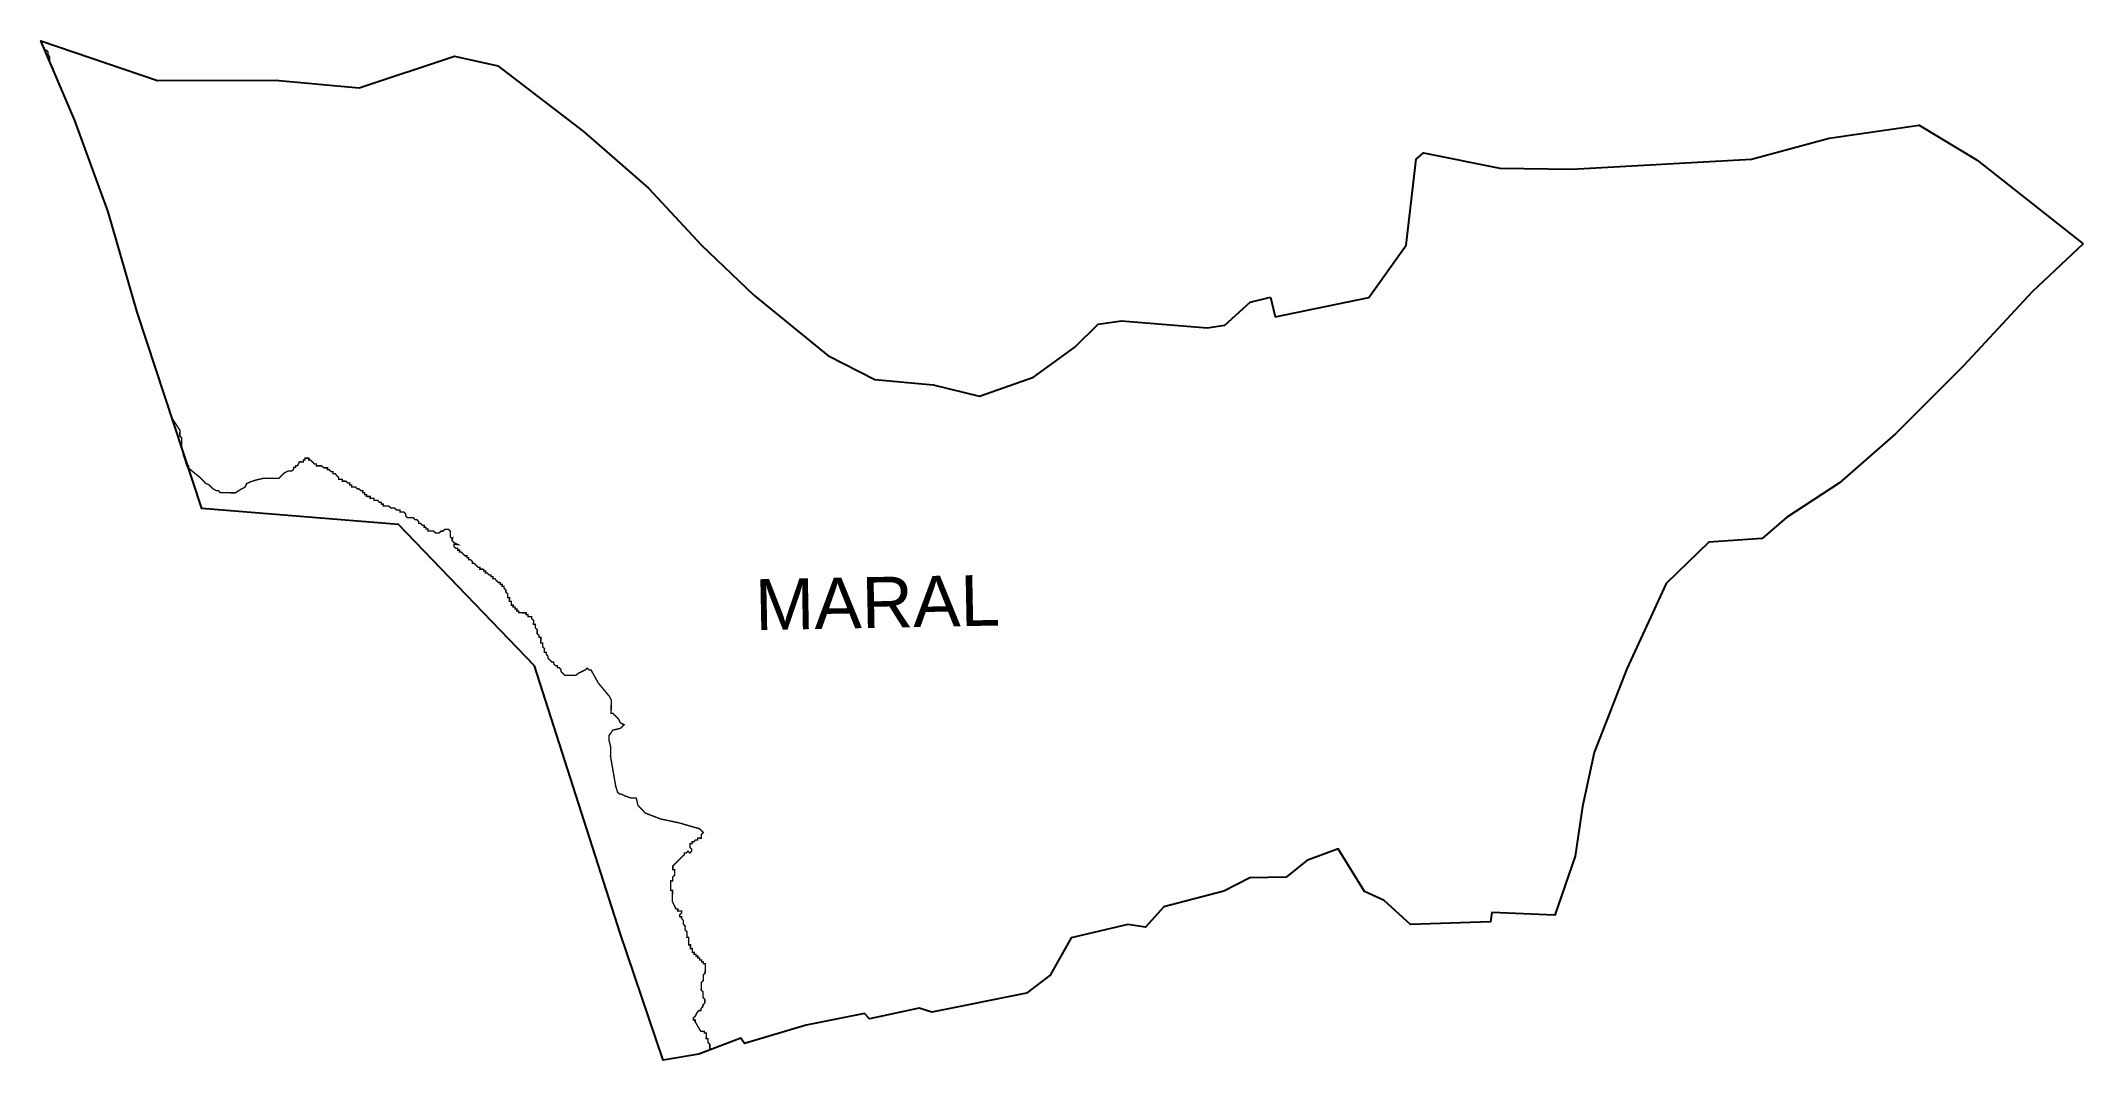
# Model space of a CAD drawing. Header units: metres. Extents: x 288816 to 293181, y 1991314 to 1993493.
import ezdxf

# ---------------------------------------------------------------- set-up
doc = ezdxf.new("R2010")
doc.units = ezdxf.units.M
for name, color, linetype in [('HAZARDS LINE', 1, 'Continuous'), ('village', 3, 'Continuous'), ('VILLAGE NAME', 250, 'Continuous')]:
    doc.layers.add(name, color=color, linetype=linetype)
doc.styles.get("Standard").update_dxf_attribs({"font": 'simplex.shx'})

msp = doc.modelspace()

# ---------------------------------------------------------------- linework, layer by layer
at = {"layer": 'HAZARDS LINE', "lineweight": 18, "const_width": 3.01}
for points in [[(288842.6, 1993430.2), (288842.6, 1993433.5), (288838.7, 1993437.5), (288838.7, 1993441.5), (288834.8, 1993445.6), (288834.9, 1993457.6), (288831, 1993465.7), (288831.1, 1993469.7), (288827.1, 1993473.7), (288823.1, 1993473.8), (288823.2, 1993477.8), (288822.4, 1993477.8)], [(290245.7, 1991335.2), (290245.8, 1991347.2), (290241.9, 1991351.3), (290242, 1991359.3), (290238, 1991359.3), (290238.1, 1991371.4), (290234.1, 1991371.4), (290234.2, 1991375.4), (290226.2, 1991375.5), (290214.4, 1991395.7), (290214.4, 1991399.7), (290210.4, 1991399.8), (290210.5, 1991403.8), (290214.6, 1991407.7), (290218.7, 1991415.7), (290222.7, 1991419.7), (290226.7, 1991419.6), (290226.8, 1991423.6), (290230.8, 1991427.6), (290230.9, 1991431.6), (290235, 1991435.5), (290235.1, 1991443.5), (290231.1, 1991447.6), (290231.3, 1991459.6), (290227.3, 1991463.7), (290227.5, 1991479.7), (290231.6, 1991483.7), (290231.7, 1991495.7), (290235.8, 1991499.6), (290236.1, 1991519.7), (290232, 1991519.7), (290232.1, 1991523.7), (290228.1, 1991523.8), (290228.1, 1991527.8), (290224.1, 1991527.8), (290224.2, 1991531.8), (290220.2, 1991531.9), (290220.2, 1991535.9), (290216.2, 1991536), (290216.3, 1991540), (290212.3, 1991540), (290212.3, 1991544), (290208.3, 1991544.1), (290208.4, 1991552.1), (290204.4, 1991552.1), (290204.5, 1991560.2), (290200.5, 1991560.2), (290200.7, 1991576.2), (290196.7, 1991576.3), (290196.9, 1991588.3), (290192.9, 1991592.4), (290193, 1991600.4), (290189.1, 1991604.4), (290189.2, 1991612.5), (290185.2, 1991616.5), (290185.3, 1991620.5), (290181.3, 1991620.6), (290181.3, 1991624.6), (290185.4, 1991628.5), (290185.4, 1991632.5), (290177.4, 1991632.6), (290177.5, 1991636.7), (290173.5, 1991636.7), (290165.7, 1991652.8), (290166, 1991676.9), (290162, 1991676.9), (290162.2, 1991697), (290166.2, 1991696.9), (290166.4, 1991704.9), (290170.4, 1991708.9), (290170.6, 1991720.9), (290166.6, 1991721), (290166.7, 1991729), (290191, 1991752.7), (290191.1, 1991756.7), (290195.1, 1991756.6), (290199.1, 1991760.6), (290203.1, 1991756.5), (290207.1, 1991760.5), (290207.2, 1991764.5), (290203.2, 1991768.6), (290203.4, 1991776.6), (290207.4, 1991776.5), (290207.4, 1991780.5), (290211.4, 1991780.5), (290215.5, 1991784.4), (290219.5, 1991784.4), (290219.5, 1991788.4), (290227.5, 1991788.3), (290227.6, 1991796.3), (290231.7, 1991800.3), (290223.8, 1991808.4), (290179.9, 1991821), (290139.9, 1991829.5), (290108, 1991841.9), (290092.2, 1991858.2), (290088.4, 1991874.3), (290076.4, 1991874.4), (290064.4, 1991878.6), (290056.5, 1991882.7), (290052.5, 1991882.7), (290048.5, 1991886.8), (290044.7, 1991898.9), (290033.5, 1991963.1), (290033.8, 1991983.2), (290030, 1991999.3), (290030.1, 1992007.3), (290038.2, 1992019.2), (290054.3, 1992023), (290058.4, 1992026.9), (290062.4, 1992030.9), (290054.5, 1992035), (290050.6, 1992043.1), (290046.6, 1992047.1), (290042.7, 1992051.2), (290038.7, 1992055.3), (290034.7, 1992055.3), (290035.1, 1992083.4), (290031.2, 1992091.4), (290007.5, 1992119.8), (289991.8, 1992148), (289987.8, 1992148.1), (289983.9, 1992152.1), (289979.8, 1992148.2), (289963.7, 1992140.4), (289959.6, 1992136.4), (289935.6, 1992136.7), (289927.7, 1992144.9), (289927.7, 1992148.9), (289923.8, 1992152.9), (289919.8, 1992153), (289919.8, 1992157), (289915.8, 1992157), (289911.9, 1992161.1), (289911.9, 1992165.1), (289907.9, 1992165.2), (289904, 1992169.2), (289900, 1992173.3), (289900.1, 1992177.3), (289896.1, 1992181.3), (289896.2, 1992185.4), (289892.2, 1992185.4), (289892.3, 1992193.4), (289888.3, 1992197.5), (289888.4, 1992205.5), (289884.4, 1992205.5), (289884.6, 1992217.6), (289880.6, 1992217.6), (289880.6, 1992221.6), (289876.7, 1992225.7), (289876.8, 1992233.7), (289872.8, 1992237.8), (289872.9, 1992245.8), (289868.9, 1992245.8), (289869, 1992253.8), (289865.1, 1992257.9), (289865.1, 1992261.9), (289857.1, 1992262), (289857.1, 1992266), (289853.1, 1992266.1), (289853.2, 1992270.1), (289837.2, 1992270.3), (289837.2, 1992274.3), (289833.2, 1992274.3), (289833.3, 1992278.4), (289829.3, 1992278.4), (289829.3, 1992282.4), (289825.3, 1992282.5), (289825.4, 1992286.5), (289821.4, 1992286.5), (289821.5, 1992294.5), (289817.4, 1992294.6), (289817.6, 1992302.6), (289813.5, 1992302.7), (289813.7, 1992310.7), (289809.7, 1992314.7), (289809.8, 1992318.7), (289805.8, 1992322.8), (289805.9, 1992326.8), (289801.8, 1992326.9), (289801.9, 1992330.9), (289797.9, 1992330.9), (289797.9, 1992334.9), (289793.9, 1992335), (289790, 1992339), (289786, 1992343.1), (289782, 1992343.1), (289782.1, 1992347.2), (289778.1, 1992347.2), (289778.1, 1992351.2), (289774.1, 1992351.3), (289770.2, 1992355.3), (289766.2, 1992355.4), (289766.2, 1992359.4), (289762.2, 1992359.4), (289762.3, 1992363.4), (289754.2, 1992363.5), (289754.3, 1992367.6), (289750.3, 1992367.6), (289746.3, 1992371.7), (289742.4, 1992375.7), (289738.4, 1992375.8), (289738.4, 1992379.8), (289734.5, 1992383.8), (289730.5, 1992383.9), (289730.5, 1992387.9), (289726.5, 1992388), (289726.6, 1992392), (289722.6, 1992392), (289718.6, 1992396.1), (289714.7, 1992400.1), (289710.6, 1992400.2), (289710.7, 1992404.2), (289706.7, 1992404.2), (289706.7, 1992408.2), (289702.7, 1992408.3), (289698.8, 1992412.4), (289698.8, 1992416.4), (289706.8, 1992416.3), (289698.9, 1992420.4), (289694.9, 1992424.4), (289695, 1992428.4), (289691, 1992432.5), (289691.2, 1992444.5), (289687.2, 1992448.6), (289679.2, 1992448.7), (289675.2, 1992444.7), (289671.2, 1992444.8), (289667.1, 1992440.8), (289659.1, 1992440.9), (289655.1, 1992445), (289643.1, 1992445.1), (289643.2, 1992449.2), (289639.2, 1992449.2), (289639.2, 1992453.2), (289635.2, 1992453.3), (289635.3, 1992457.3), (289631.3, 1992457.3), (289627.3, 1992461.4), (289623.3, 1992461.4), (289623.3, 1992465.4), (289619.4, 1992469.5), (289615.4, 1992469.6), (289611.4, 1992473.6), (289599.4, 1992473.8), (289595.5, 1992477.8), (289595.5, 1992481.8), (289591.6, 1992485.9), (289583.5, 1992486), (289583.6, 1992490), (289575.6, 1992490.1), (289571.6, 1992494.2), (289563.6, 1992494.3), (289559.7, 1992498.3), (289547.6, 1992498.5), (289547.7, 1992502.5), (289543.7, 1992502.6), (289543.7, 1992506.6), (289539.7, 1992506.6), (289535.8, 1992510.7), (289527.8, 1992510.8), (289527.8, 1992514.8), (289519.8, 1992514.9), (289519.9, 1992518.9), (289511.9, 1992519), (289511.9, 1992523), (289507.9, 1992523.1), (289508, 1992527.1), (289503.9, 1992527.1), (289504, 1992531.1), (289500, 1992531.2), (289496, 1992535.2), (289492, 1992535.3), (289488.1, 1992539.4), (289480.1, 1992539.5), (289480.1, 1992543.5), (289476.1, 1992543.5), (289476.2, 1992547.5), (289472.2, 1992547.6), (289468.2, 1992551.6), (289460.2, 1992551.7), (289460.2, 1992555.7), (289452.2, 1992555.8), (289452.3, 1992559.9), (289448.3, 1992563.9), (289444.4, 1992568), (289440.4, 1992568), (289440.4, 1992572), (289436.4, 1992572.1), (289432.5, 1992576.1), (289428.5, 1992576.2), (289428.5, 1992580.2), (289420.5, 1992580.3), (289416.5, 1992584.4), (289404.5, 1992584.5), (289404.6, 1992588.5), (289400.6, 1992588.6), (289396.6, 1992592.6), (289392.7, 1992596.7), (289388.7, 1992596.8), (289388.7, 1992600.8), (289380.7, 1992600.9), (289380.6, 1992596.9), (289376.6, 1992596.9), (289376.6, 1992592.9), (289368.6, 1992593), (289364.5, 1992585.1), (289360.5, 1992585.1), (289360.4, 1992581.1), (289356.4, 1992581.1), (289356.3, 1992577.1), (289352.3, 1992573.2), (289344.3, 1992573.3), (289336.2, 1992569.4), (289332.1, 1992565.4), (289324, 1992557.5), (289292, 1992557.9), (289275.9, 1992554.1), (289263.8, 1992550.3), (289255.8, 1992546.4), (289251.7, 1992538.4), (289243.6, 1992534.5), (289231.5, 1992526.7), (289199.4, 1992527.1), (289195.5, 1992531.2), (289191.5, 1992531.2), (289183.5, 1992535.3), (289175.6, 1992543.4), (289167.6, 1992547.5), (289155.8, 1992559.7), (289135.9, 1992576), (289132, 1992580.1), (289132, 1992584.1), (289128, 1992584.1), (289120.3, 1992608.3), (289116.5, 1992624.4), (289116.8, 1992644.4), (289112.9, 1992648.5), (289113, 1992660.5), (289105.2, 1992672.6), (289097.3, 1992684.7), (289096.7, 1992685.3)]]:
    msp.add_lwpolyline(points, dxfattribs=at)
msp.add_lwpolyline([(289699, 1992432.4), (289695, 1992428.4)], close=True, dxfattribs=at)
at = {"layer": 'village', "flags": 128}
msp.add_lwpolyline([(291443.9, 1992945.2), (291454.3, 1992903)], dxfattribs=at)
at = {"layer": 'village', "color": 3, "true_color": 0x00ff00}
for points in [[(293181.3, 1993059, 0), (293072.2, 1992956.9, 0), (292926.1, 1992799.1, 0), (292780.4, 1992652.8, 0), (292660.4, 1992547.9, 0), (292547.2, 1992474.3, 0), (292495.1, 1992429.1, 0), (292381.2, 1992421.5, 0), (292290.3, 1992332.8, 0), (292205.7, 1992150.1, 0), (292136.1, 1991971.4, 0), (292110.8, 1991856.2, 0), (292095.1, 1991749.7, 0), (292052, 1991623.5, 0), (291917.5, 1991629.4, 0), (291914.5, 1991609.1, 0), (291743.4, 1991603.5, 0), (291687.2, 1991655.1, 0), (291644.8, 1991673.9, 0), (291588.8, 1991765.5, 0), (291522.1, 1991740.4, 0), (291478, 1991704.9, 0), (291400.1, 1991703.4, 0), (291344.5, 1991674.6, 0), (291216.3, 1991641.6, 0), (291177.3, 1991597.6, 0), (291139.1, 1991603.8, 0), (291018, 1991575, 0), (290973.1, 1991495.1, 0), (290922.5, 1991456.7, 0), (290720.5, 1991416.1, 0), (290693.1, 1991424.9, 0), (290586.8, 1991402, 0), (290576.7, 1991413.4, 0), (290451.6, 1991388.4, 0), (290319.6, 1991349.2, 0), (290311.9, 1991360.9, 0), (290222.4, 1991326.2, 0), (290145.7, 1991313.5, 0), (290054, 1991585, 0), (289871.2, 1992156.7, 0), (289580.2, 1992458.7, 0), (289160.1, 1992493.2, 0), (289021.6, 1992913.3, 0), (288959.7, 1993127.9, 0), (288888.3, 1993322.6, 0), (288815.8, 1993493.3, 0), (289065.5, 1993408.3, 0), (289316.4, 1993409.4, 0), (289496.4, 1993392.9, 0), (289700.2, 1993460.6, 0), (289792.4, 1993440.1, 0), (289975.4, 1993299.7, 0), (290114.6, 1993178.6, 0), (290228.2, 1993056.2, 0), (290339.5, 1992949.4, 0), (290498.3, 1992820.3, 0), (290598.2, 1992769, 0), (290723, 1992758, 0), (290822.5, 1992733.2, 0), (290937.4, 1992774.4, 0), (291026, 1992838.1, 0), (291075.5, 1992887.1, 0), (291125.7, 1992894.8, 0), (291309, 1992879.9, 0), (291346.6, 1992885.2, 0), (291401.1, 1992934.5, 0), (291443.9, 1992945.2, 0)], [(291454.3, 1992903, 0), (291654.6, 1992944.2, 0), (291734, 1993056.5, 0), (291755.3, 1993240.2, 0), (291771.1, 1993253.8, 0), (291934.5, 1993221.3, 0), (292088.4, 1993218.6, 0), (292472.4, 1993240.2, 0), (292638.7, 1993284.9, 0), (292830.5, 1993312.7, 0), (292955, 1993238.1, 0), (293181.3, 1993059, 0)]]:
    msp.add_polyline3d(points, dxfattribs=at)

# ---------------------------------------------------------------- texts
at = {"layer": 'VILLAGE NAME', "insert": (290341.3, 1992341.8), "char_height": 108.748, "attachment_point": 1, "rotation": 1.1028}
msp.add_mtext_dynamic_manual_height_columns('{\\fArial|b0|i0|c0|p34;MARAL}', width=1571.314, gutter_width=543.7, heights=[0], dxfattribs=at)

doc.saveas('drawing.dxf')
